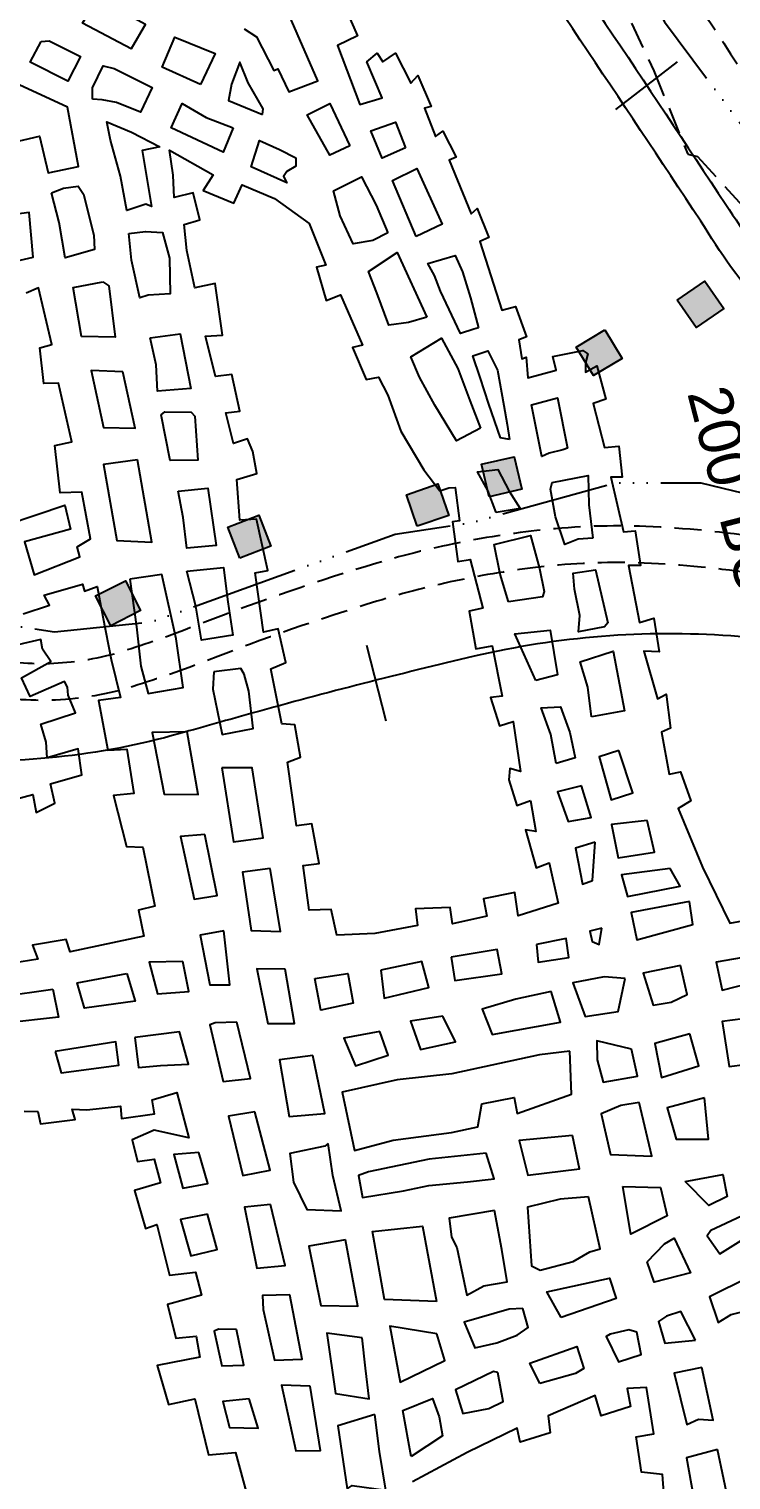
# Model space of a CAD drawing. Header units: inches. Extents: x 10131215 to 10153225, y 3476725 to 3491422.
# Drawn here: x 10146996 to 10147647, y 3486407 to 3487754 of the extents above; entities that cross this region are included whole.
import ezdxf
from ezdxf.enums import TextEntityAlignment as Align

# ---------------------------------------------------------------- set-up
doc = ezdxf.new("R2010")
doc.units = ezdxf.units.IN
doc.header["$LTSCALE"] = 100
doc.header["$MEASUREMENT"] = 0
for name, pattern in [('DASHED2', [0.375, 0.25, -0.125]), ('HIDDEN', [0.375, 0.25, -0.125]), ('STREAM', [1.5, 1, -0.125, 0, -0.125, 0, -0.125, 0, -0.125])]:
    doc.linetypes.add(name, pattern=pattern)
doc.layers.get('0').update_dxf_attribs({"color": 60, "linetype": 'CONTINUOUS'})
for name, color, linetype in [('BUFFER ZONE-200', 200, 'HIDDEN'), ('BUILDINGS', 7, 'CONTINUOUS'), ('MINE WORKINGS-ADJACENT-GREGORY COAL-6690', 251, 'CONTINUOUS'), ('RAILROADS', 30, 'CONTINUOUS'), ('ROADS', 34, 'DASHED2'), ('WATER-SURFACE', 140, 'STREAM')]:
    doc.layers.add(name, color=color, linetype=linetype)
doc.styles.add('BUFFER LABELS', font='ARIAL.TTF', dxfattribs={"height": 40})

# ---------------------------------------------------------------- blocks, each defined once
blk = doc.blocks.new('RRTIC')
blk.add_line((0, -36.2), (0, 36.2))

msp = doc.modelspace()

# ---------------------------------------------------------------- linework, layer by layer
at = {"layer": 'BUFFER ZONE-200'}
msp.add_lwpolyline([(10146765.8, 3488748.5), (10146812.7, 3488696.5), (10146886.9, 3488546.4), (10147059.2, 3488247.6), (10147199.4, 3487987), (10147199.5, 3487987), (10147303.5, 3487982.6), (10147396.7, 3487944.7), (10147472.8, 3487878.1), (10147522.9, 3487827.8), (10147575.6, 3487715.7), (10147607.1, 3487638.2), (10147616.1, 3487636), (10147702.9, 3487541.3), (10147738, 3487413.7), (10147771.7, 3487247.3), (10147801.9, 3487097.9), (10147849.3, 3486988.1), (10147861.4, 3486932.3)], dxfattribs=at)
at = {"layer": 'BUILDINGS'}
for points in [[(10147597.3, 3487502.8), (10147622.8, 3487520.5), (10147640.4, 3487495), (10147614.9, 3487477.4)], [(10147530.1, 3487475.2), (10147546.2, 3487448.7), (10147519.7, 3487432.7), (10147503.7, 3487459.1)], [(10147422.9, 3487320.3), (10147415.9, 3487350.4), (10147446.1, 3487357.4), (10147453.1, 3487327.2)], [(10147356.1, 3487292.8), (10147346.1, 3487322.1), (10147375.4, 3487332.1), (10147385.4, 3487302.8)], [(10147191.7, 3487263.1), (10147180.4, 3487291.9), (10147209.2, 3487303.2), (10147220.5, 3487274.4)], [(10147071.9, 3487200.5), (10147057.9, 3487228.1), (10147085.5, 3487242.1), (10147099.5, 3487214.5)]]:
    msp.add_lwpolyline(points, close=True, dxfattribs=at)
for points in [[(10147622.8, 3487520.5), (10147640.4, 3487495), (10147597.3, 3487502.8), (10147614.9, 3487477.4)], [(10147546.2, 3487448.7), (10147519.7, 3487432.7), (10147530.1, 3487475.2), (10147503.7, 3487459.1)], [(10147415.9, 3487350.4), (10147446.1, 3487357.4), (10147422.9, 3487320.3), (10147453.1, 3487327.2)], [(10147346.1, 3487322.1), (10147375.4, 3487332.1), (10147356.1, 3487292.8), (10147385.4, 3487302.8)], [(10147180.4, 3487291.9), (10147209.2, 3487303.2), (10147191.7, 3487263.1), (10147220.5, 3487274.4)], [(10147057.9, 3487228.1), (10147085.5, 3487242.1), (10147071.9, 3487200.5), (10147099.5, 3487214.5)]]:
    msp.add_solid(points, dxfattribs=at)
at = {"layer": 'MINE WORKINGS-ADJACENT-GREGORY COAL-6690', "flags": 128}
for points in [[(10147104.2, 3487758.9), (10147090.7, 3487736.1), (10147045.8, 3487759.9), (10147059.7, 3487783.5)], [(10147007.5, 3487742.9), (10147014.9, 3487743.3), (10147044, 3487728.8), (10147032.1, 3487706), (10146997.1, 3487723.5)], [(10147155.2, 3487702.9), (10147119.7, 3487719), (10147131.5, 3487746.9), (10147168.8, 3487731.8)], [(10147055.1, 3487689.3), (10147055, 3487699.9), (10147064.9, 3487720.2), (10147075.2, 3487717.9), (10147110.4, 3487700.1), (10147099.4, 3487677.1), (10147077.1, 3487686.1), (10147063.9, 3487688.8)], [(10147212.8, 3487675.2), (10147213.3, 3487680.2), (10147199.4, 3487704.6), (10147191.7, 3487723.6), (10147184, 3487703.3), (10147181.1, 3487688.2)], [(10147185.6, 3487662.7), (10147176.1, 3487640.2), (10147127.8, 3487662.8), (10147138.3, 3487685.2), (10147160.3, 3487672.3)], [(10147293.6, 3487645.9), (10147275, 3487637.4), (10147254.1, 3487674.9), (10147275, 3487685.4)], [(10147117.4, 3487645.1), (10147100.9, 3487641.7), (10147109.8, 3487589.7), (10147104.3, 3487591.8), (10147086.9, 3487585.8), (10147080.8, 3487617.7), (10147071.6, 3487651.2), (10147068.2, 3487668.2), (10147091.2, 3487658.7)], [(10147345.4, 3487644.2), (10147323.7, 3487634.5), (10147313, 3487659.9), (10147335.9, 3487667.9)], [(10147243.7, 3487634.7), (10147243.6, 3487627), (10147235.1, 3487622.2), (10147232.1, 3487617.6), (10147235.2, 3487611.7), (10147202, 3487626.5), (10147209.9, 3487650.9), (10147228.4, 3487642.7)], [(10147461.3, 3487038.1), (10147466.3, 3487009.6), (10147456.6, 3487010.9), (10147466.5, 3486975.7), (10147478.7, 3486980.3), (10147486.8, 3486942.8), (10147449.8, 3486931.3), (10147446.6, 3486952.8), (10147417.6, 3486947.1), (10147420.6, 3486930.9), (10147388.8, 3486923.8), (10147386.8, 3486938.9), (10147354.5, 3486937.8), (10147356.3, 3486922.1), (10147316.8, 3486914.8), (10147281.6, 3486913.3), (10147276.5, 3486937.2), (10147255.8, 3486936.3), (10147250.4, 3486977.9), (10147265.1, 3486979.9), (10147258.4, 3487016.6), (10147244.2, 3487014.7), (10147235.9, 3487073.9), (10147247.9, 3487078.5), (10147242.7, 3487108.6), (10147230.6, 3487109.5), (10147220.4, 3487160.6), (10147234.2, 3487166.5), (10147227.2, 3487197.6), (10147213.5, 3487194.6), (10147205.9, 3487249.6), (10147217.5, 3487251.7), (10147207, 3487299.5), (10147191.7, 3487298.6), (10147188.8, 3487336.1), (10147207.4, 3487341.9), (10147203.8, 3487362.3), (10147198.9, 3487374.1), (10147185.7, 3487369.8), (10147178.6, 3487398.2), (10147191.5, 3487399.6), (10147184.1, 3487433.7), (10147169, 3487431.8), (10147159.8, 3487469.3), (10147175.7, 3487470.1), (10147168.8, 3487518.1), (10147149.8, 3487514.2), (10147142.5, 3487548.9), (10147140.1, 3487573.1), (10147154.4, 3487577.4), (10147148.5, 3487602.5), (10147130.8, 3487597.9), (10147129.7, 3487618.7), (10147126.4, 3487641.9), (10147166.8, 3487619.2), (10147157.6, 3487604.6), (10147186.1, 3487592.7), (10147193.9, 3487609.8), (10147223.7, 3487597.1), (10147256, 3487573.8), (10147271.4, 3487535.1), (10147262.8, 3487533.4), (10147271.8, 3487502.5), (10147284.9, 3487507.7), (10147305.3, 3487460.9), (10147296, 3487458.8), (10147308.9, 3487429.1), (10147320.2, 3487431.2), (10147329, 3487414.6), (10147341, 3487381), (10147362.3, 3487345.2), (10147377, 3487325.7), (10147385.5, 3487328.5), (10147391.4, 3487328.8), (10147395.4, 3487297.8), (10147389, 3487296.9), (10147393.8, 3487260.1), (10147405.2, 3487262), (10147416.9, 3487216.7), (10147404.2, 3487214), (10147410.4, 3487179), (10147425.7, 3487181.7), (10147435.1, 3487135.2), (10147424.1, 3487134), (10147432.5, 3487107.7), (10147445.1, 3487111.6), (10147452.1, 3487065.1), (10147442.1, 3487067.9), (10147441.1, 3487057.5), (10147448.5, 3487033.7)], [(10147355.3, 3487561.7), (10147333.3, 3487613.7), (10147355.7, 3487624.9), (10147379.4, 3487573.4)], [(10147016.9, 3487602.5), (10147028.1, 3487606.8), (10147041.7, 3487608.4), (10147046.7, 3487601.1), (10147056.1, 3487563), (10147056.7, 3487549.8), (10147029.5, 3487541.9), (10147024.2, 3487574.7)], [(10147328.8, 3487565.2), (10147315.1, 3487558.2), (10147296.8, 3487555.1), (10147284.7, 3487581), (10147278.4, 3487604.3), (10147304.6, 3487617.3), (10147318.2, 3487590.9)], [(10147088.6, 3487564.5), (10147104.2, 3487566.6), (10147119.9, 3487565.5), (10147126.4, 3487541.6), (10147127, 3487508.5), (10147106.7, 3487507.3), (10147098.8, 3487505), (10147091.3, 3487539.9)], [(10147365.2, 3487486.8), (10147348.2, 3487481.9), (10147329.8, 3487479.6), (10147318.6, 3487509.5), (10147310.9, 3487529.4), (10147337.5, 3487547)], [(10147413.1, 3487476.9), (10147408.6, 3487475.7), (10147396.4, 3487471.9), (10147377.8, 3487511.2), (10147372.3, 3487525.7), (10147366, 3487536.9), (10147391.5, 3487544.3), (10147398.3, 3487529), (10147405.7, 3487505)], [(10147064.6, 3487519.8), (10147070, 3487515.9), (10147076.1, 3487468.4), (10147044.8, 3487468.9), (10147037.1, 3487514.6)], [(10147108.5, 3487467.8), (10147136.3, 3487471.5), (10147146.2, 3487420.6), (10147115.2, 3487418.2), (10147114.1, 3487442.6)], [(10147414.9, 3487383.9), (10147392.6, 3487372.2), (10147372.4, 3487405.1), (10147358.3, 3487431.2), (10147350.2, 3487450.2), (10147378.6, 3487467.3), (10147393.9, 3487439.4), (10147405.1, 3487409.7)], [(10147441.9, 3487373.4), (10147433.4, 3487374.8), (10147422.5, 3487406.3), (10147414.7, 3487430.9), (10147407.9, 3487450.9), (10147421.6, 3487455.6), (10147430.7, 3487437.8), (10147436.6, 3487404.9), (10147439.6, 3487387.4)], [(10147083, 3487436.1), (10147053.7, 3487437.5), (10147065.2, 3487384.5), (10147094.5, 3487384)], [(10147495.5, 3487365.4), (10147491.2, 3487363.7), (10147478.5, 3487360.7), (10147471.6, 3487357.6), (10147462.1, 3487405.7), (10147486.4, 3487412)], [(10147118.6, 3487396.2), (10147122, 3487398.9), (10147146.4, 3487398.8), (10147149.8, 3487395.1), (10147152.6, 3487354.2), (10147127, 3487353.8)], [(10147096.8, 3487354.5), (10147065.3, 3487350.3), (10147077.6, 3487279.5), (10147109.9, 3487278.1)], [(10147429.4, 3487305.7), (10147421.7, 3487326.1), (10147412.2, 3487343.5), (10147430.8, 3487345.5), (10147441.6, 3487325.5), (10147451.6, 3487309.3)], [(10147518.9, 3487281.7), (10147505.5, 3487280.8), (10147493.2, 3487275.8), (10147484.4, 3487301.6), (10147479.7, 3487327.3), (10147481.2, 3487333.3), (10147514.7, 3487339.8), (10147515.3, 3487312.7)], [(10147134.5, 3487325.3), (10147161.9, 3487328.3), (10147169.8, 3487275), (10147142.4, 3487272.5), (10147139, 3487301)], [(10147440.7, 3487222.6), (10147433.2, 3487248.5), (10147427.6, 3487276), (10147461.1, 3487284.4), (10147469.5, 3487253.7), (10147473.8, 3487232.4), (10147472.5, 3487227.2)], [(10147089.7, 3487243.8), (10147095.8, 3487199.5), (10147099.8, 3487163), (10147106.6, 3487137.7), (10147139.2, 3487143.1), (10147132.5, 3487188.4), (10147119.3, 3487248.1)], [(10147142.6, 3487251), (10147176.5, 3487254.7), (10147180.5, 3487222.7), (10147185.1, 3487191.8), (10147156, 3487187.1), (10147150.8, 3487218.5)], [(10147532.9, 3487203.3), (10147529.9, 3487199.4), (10147505.7, 3487194.8), (10147506.9, 3487210), (10147501.9, 3487234.3), (10147500.9, 3487249.3), (10147521.6, 3487252.4)], [(10147466.2, 3487149.5), (10147446.8, 3487192.9), (10147479.4, 3487196.4), (10147486.4, 3487154.9)], [(10147517.7, 3487115.9), (10147514.5, 3487143.4), (10147507.3, 3487167.1), (10147537.8, 3487176.9), (10147548.3, 3487121.6)], [(10147167.4, 3487157.8), (10147166.6, 3487141.5), (10147175.3, 3487099.4), (10147203.9, 3487105.1), (10147200, 3487139.6), (10147195.6, 3487155.5), (10147192.6, 3487160.8)], [(10147485.1, 3487072.6), (10147480.2, 3487099.4), (10147471.2, 3487124.3), (10147489.2, 3487125.3), (10147497.6, 3487101.4), (10147502.8, 3487077.8)], [(10147142.7, 3487102), (10147110.2, 3487101.3), (10147121.6, 3487044), (10147153, 3487043.9)], [(10147543.3, 3487084.8), (10147525, 3487078.7), (10147536, 3487038.8), (10147556.3, 3487045.4)], [(10147174.8, 3487068.5), (10147185.8, 3487000), (10147213.4, 3487003.7), (10147203.1, 3487068.6)], [(10147508.5, 3487051.8), (10147486.2, 3487046.4), (10147496.3, 3487018.9), (10147517.4, 3487022.4)], [(10147569.5, 3487019.7), (10147536.5, 3487016.1), (10147542.4, 3486985.1), (10147576.4, 3486990.4)], [(10147159.2, 3487006.6), (10147136.7, 3487004.8), (10147149.4, 3486946.7), (10147170.7, 3486950.1)], [(10147521.1, 3486999.6), (10147503, 3486993.9), (10147509.6, 3486960.5), (10147518.6, 3486964)], [(10147219.9, 3486975), (10147194.2, 3486971.8), (10147202.3, 3486917.7), (10147229.3, 3486916.7)], [(10147590.7, 3486975.2), (10147545.7, 3486969.2), (10147551.1, 3486949.2), (10147600.1, 3486958.6)], [(10147608.7, 3486944.5), (10147554.6, 3486934.3), (10147559.9, 3486908.9), (10147611.7, 3486923)], [(10147527.3, 3486919.8), (10147516.2, 3486916.9), (10147518.5, 3486907.3), (10147525, 3486904.5)], [(10147176.7, 3486917.4), (10147154.9, 3486913.3), (10147163.8, 3486867.1), (10147182.3, 3486867)], [(10147466.8, 3486904.5), (10147468.3, 3486888.3), (10147496.7, 3486892.5), (10147494.3, 3486910.3)], [(10147387.7, 3486892.7), (10147391.2, 3486871.1), (10147434.8, 3486877.3), (10147430.2, 3486899.8)], [(10147138.7, 3486888.8), (10147107.5, 3486888.2), (10147115.4, 3486858.9), (10147144.4, 3486860.8)], [(10147233.7, 3486881.8), (10147207.5, 3486882), (10147217.6, 3486831.1), (10147242.3, 3486831.1)], [(10147322.4, 3486880.6), (10147325.6, 3486854.8), (10147366.9, 3486864.8), (10147360.3, 3486888.9)], [(10147600.3, 3486885.1), (10147565.8, 3486878.1), (10147574.9, 3486848.3), (10147591.8, 3486851.2), (10147606.7, 3486858.1)], [(10147086.7, 3486877.7), (10147094.5, 3486852), (10147047.6, 3486845.5), (10147040.8, 3486869)], [(10147261.1, 3486872.9), (10147291.7, 3486877.8), (10147296.8, 3486850), (10147266.8, 3486843.5)], [(10147548.9, 3486873), (10147529.5, 3486874.7), (10147500.4, 3486869.1), (10147512, 3486837.7), (10147542.7, 3486842.3)], [(10147018.2, 3486863), (10147023.5, 3486837.1), (10146973.8, 3486831.7), (10146970.3, 3486856.4)], [(10147480.4, 3486860.8), (10147447.5, 3486853.8), (10147416.3, 3486844.7), (10147425.6, 3486820.9), (10147489.2, 3486832.4)], [(10147189, 3486832.6), (10147168.7, 3486831.8), (10147163.9, 3486830), (10147176.3, 3486777.3), (10147201.6, 3486780.2)], [(10147380, 3486838), (10147349.8, 3486833.4), (10147359.2, 3486807), (10147391.8, 3486814.3)], [(10147020.3, 3486805.2), (10147026, 3486785.6), (10147079.5, 3486792.6), (10147076.5, 3486814.1)], [(10147094.4, 3486818.1), (10147097.8, 3486790.5), (10147117.9, 3486792.2), (10147144.1, 3486793.6), (10147135.6, 3486823.6)], [(10147321.4, 3486823.9), (10147288.1, 3486817.5), (10147299, 3486792), (10147329.3, 3486801.7)], [(10147554.9, 3486807.3), (10147522.7, 3486815.3), (10147523.2, 3486797.6), (10147528.7, 3486776.7), (10147560.4, 3486782.4)], [(10147608.9, 3486821.8), (10147576.7, 3486812.7), (10147582.7, 3486781.1), (10147617.5, 3486791.9)], [(10147259.5, 3486801.4), (10147228.4, 3486797.4), (10147237.4, 3486744.9), (10147270.5, 3486747.6)], [(10147497.7, 3486805.6), (10147469.7, 3486802.1), (10147388.4, 3486784.6), (10147337.7, 3486779.1), (10147286.4, 3486767.4), (10147298.1, 3486713.5), (10147333.8, 3486723), (10147388.1, 3486730), (10147412.5, 3486735.4), (10147416, 3486756.7), (10147446, 3486762.7), (10147449, 3486747.7), (10147499.4, 3486765.5)], [(10147562.1, 3486757.9), (10147544.9, 3486755.1), (10147526.7, 3486747.4), (10147535.3, 3486709.6), (10147573.7, 3486708.1)], [(10147622.6, 3486762.2), (10147588.1, 3486752.9), (10147596.2, 3486723.8), (10147626.3, 3486723.8)], [(10147205.6, 3486749.1), (10147181, 3486745.2), (10147194.3, 3486690.2), (10147219.8, 3486695.2)], [(10147273.7, 3486719.9), (10147270.6, 3486717.4), (10147238.1, 3486710.6), (10147241.4, 3486683.9), (10147253.9, 3486658.5), (10147285.7, 3486657.3), (10147277.9, 3486690)], [(10147500.3, 3486727.2), (10147450.7, 3486722.5), (10147458.7, 3486690.4), (10147506.8, 3486696.3)], [(10147153.6, 3486711.4), (10147130.3, 3486709.6), (10147138.7, 3486678.5), (10147161.9, 3486682.8)], [(10147420.1, 3486711), (10147367.3, 3486705.4), (10147311, 3486693.7), (10147301.6, 3486690.1), (10147305.5, 3486669.8), (10147343.5, 3486675.8), (10147367, 3486681), (10147402.9, 3486684.3), (10147427.4, 3486687.1)], [(10147604.7, 3486684.5), (10147639.7, 3486691.1), (10147643.7, 3486670.5), (10147626.6, 3486662.4)], [(10147546.8, 3486680), (10147581.7, 3486678.9), (10147588.1, 3486652.6), (10147554.3, 3486635.7)], [(10147220.2, 3486663.1), (10147195.9, 3486660.8), (10147207.4, 3486604.2), (10147233.6, 3486606.5)], [(10147514.9, 3486670.4), (10147488.7, 3486668.3), (10147458.5, 3486660.7), (10147462.3, 3486606.4), (10147470.1, 3486602.3), (10147500.9, 3486610.2), (10147516.3, 3486619.3), (10147526, 3486622.1)], [(10147680.9, 3486663.4), (10147628.5, 3486639.1), (10147625.2, 3486634), (10147636.8, 3486617.4), (10147685.4, 3486647.6)], [(10147161.5, 3486654.1), (10147136.5, 3486649.2), (10147146.3, 3486615.7), (10147170.7, 3486621.5)], [(10147427.8, 3486657.8), (10147385.7, 3486650.6), (10147388.1, 3486632.8), (10147392.9, 3486623.4), (10147402.2, 3486579.1), (10147418, 3486587.7), (10147439.5, 3486591.4), (10147434.6, 3486621.3)], [(10147374, 3486573.2), (10147325.9, 3486574.9), (10147314.6, 3486638.3), (10147361, 3486643)], [(10147289.6, 3486630.5), (10147255.7, 3486624.6), (10147266.9, 3486569.6), (10147301, 3486568.9)], [(10147569.5, 3486610.1), (10147585.6, 3486626.6), (10147594.6, 3486631.9), (10147609.5, 3486599.9), (10147575.9, 3486591.2)], [(10147663.9, 3486595.9), (10147627.2, 3486577.5), (10147635.2, 3486553.7), (10147647.3, 3486561.2), (10147679.2, 3486569.3)], [(10147489.6, 3486558.4), (10147476.4, 3486582.1), (10147534.4, 3486594.7), (10147540.6, 3486575.9)], [(10147238.1, 3486579.3), (10147212.7, 3486578.8), (10147213.2, 3486565.6), (10147223.8, 3486518.6), (10147249.5, 3486519.8)], [(10147454.1, 3486566.6), (10147441.5, 3486566.2), (10147399.6, 3486554), (10147409.7, 3486530.1), (10147430, 3486534.9), (10147449, 3486542), (10147459.1, 3486549)], [(10147614.3, 3486537.3), (10147600.8, 3486563.8), (10147587.5, 3486559.7), (10147580.1, 3486554.6), (10147585.8, 3486534.5)], [(10147188.4, 3486547.2), (10147171.9, 3486547.6), (10147167.8, 3486545.6), (10147175, 3486513.5), (10147195.3, 3486514.2)], [(10147305.2, 3486539.3), (10147272.2, 3486543.8), (10147280.5, 3486487.7), (10147311.5, 3486482.9), (10147308.3, 3486511.2)], [(10147374.5, 3486543.2), (10147330.7, 3486550.2), (10147340.5, 3486498.2), (10147381.9, 3486518.4)], [(10147559.9, 3486544.7), (10147552.3, 3486547), (10147535.1, 3486542.7), (10147531.3, 3486540.7), (10147543, 3486517.3), (10147563.8, 3486524.1)], [(10147470, 3486497.1), (10147460.6, 3486515.8), (10147504.2, 3486531.5), (10147510.6, 3486511.1), (10147503.1, 3486506.3)], [(10147430.9, 3486507.2), (10147427, 3486508.3), (10147391.6, 3486491.2), (10147398.4, 3486469.3), (10147422.5, 3486473.9), (10147436, 3486480.5)], [(10147620.1, 3486511.8), (10147594.5, 3486506.8), (10147606.1, 3486459.1), (10147617.1, 3486463.9), (10147630.7, 3486462.9)], [(10147257, 3486494.5), (10147230.3, 3486495.6), (10147243.6, 3486434.6), (10147266.6, 3486435)], [(10147200.2, 3486482.9), (10147176, 3486480.4), (10147181.9, 3486456.3), (10147208.5, 3486455.6)], [(10147350.5, 3486429.2), (10147342.9, 3486471.9), (10147370.3, 3486483.2), (10147376.5, 3486466), (10147379.7, 3486448.4)], [(10147317, 3486468.2), (10147282.6, 3486457.8), (10147291.2, 3486399.4), (10147295.8, 3486402.3), (10147326.9, 3486398.1), (10147321.2, 3486433.9)], [(10147634.8, 3486435.8), (10147605.8, 3486428.1), (10147614.7, 3486379.7), (10147646.5, 3486380.2)]]:
    msp.add_lwpolyline(points, close=True, dxfattribs=at)
for points in [[(10147195.6, 3487754.5), (10147207, 3487747.2), (10147223.1, 3487715.9), (10147226.8, 3487717.5), (10147237, 3487696.2), (10147264.1, 3487706.3), (10147235.3, 3487772.3)], [(10147290.3, 3487772), (10147300.9, 3487748), (10147282.1, 3487739), (10147302.8, 3487684.2), (10147323.6, 3487690.5), (10147309.4, 3487724), (10147319.1, 3487731.9), (10147324.2, 3487724.1), (10147336, 3487732.1), (10147350.3, 3487704), (10147356.7, 3487711.3), (10147369.2, 3487682.6), (10147363, 3487680.8), (10147373.2, 3487654.6), (10147380, 3487659.6), (10147392.3, 3487635.5), (10147385.8, 3487632.7), (10147406.2, 3487582.9), (10147411.7, 3487587.9), (10147422.6, 3487560.8), (10147414.2, 3487557.3), (10147434.8, 3487493.3), (10147447.2, 3487496.9), (10147457.6, 3487468.8), (10147450.5, 3487466), (10147453.2, 3487448.3), (10147457.1, 3487449.8), (10147458.7, 3487430.6), (10147484.9, 3487437.8), (10147481.8, 3487450.5), (10147509.7, 3487456.1), (10147514.4, 3487452.8), (10147512.1, 3487444.6), (10147512.3, 3487436), (10147522.9, 3487441.7), (10147531.1, 3487410.7), (10147519.5, 3487406.9), (10147529.9, 3487365.8), (10147543.3, 3487367.3), (10147546.2, 3487338.4), (10147535.8, 3487338.3), (10147547.4, 3487287.8), (10147558.3, 3487288.5), (10147563.3, 3487256.4), (10147552.2, 3487256.4), (10147562.4, 3487203.6), (10147575.7, 3487207.6), (10147580.7, 3487176.3), (10147566.3, 3487176.9), (10147578.9, 3487132.5), (10147587.2, 3487137), (10147591.2, 3487105.5), (10147582.8, 3487101.8), (10147589.7, 3487062.8), (10147600.3, 3487064.8), (10147609.9, 3487037.8), (10147598.1, 3487030.7), (10147620.9, 3486976.5), (10147646, 3486924.5), (10147658, 3486926.6)], [(10146967.1, 3487646.1), (10147005.8, 3487654.8), (10147013.8, 3487620.8), (10147042, 3487626.8), (10147031.7, 3487681.8), (10146987.1, 3487702.5)], [(10146987.8, 3487539.9), (10147000, 3487542.7), (10146996.3, 3487584.2), (10146979.7, 3487581.8)], [(10146948.4, 3487285.2), (10147029.4, 3487312.3), (10147034.7, 3487290.1), (10146992, 3487278.4), (10147000.8, 3487247.7), (10147043.1, 3487264.3), (10147040.9, 3487273.8), (10147053.2, 3487281.1), (10147045.1, 3487324.6), (10147025, 3487324), (10147019.9, 3487367.7), (10147035.7, 3487371.1), (10147023.5, 3487425.6), (10147009.7, 3487425.4), (10147006, 3487458.5), (10147017.3, 3487461.7), (10147004.9, 3487514.2), (10146993.4, 3487509.3)], [(10146990.7, 3487211.5), (10147015.2, 3487219.6), (10147010, 3487228.9), (10147045.8, 3487239), (10147047.5, 3487232.7), (10147059.3, 3487236.8), (10147064.7, 3487208.9), (10147072.3, 3487169.2), (10147080.9, 3487133.8), (10147060.5, 3487131.2), (10147069.2, 3487085.1), (10147086.7, 3487085.9), (10147093.4, 3487044.6), (10147074.5, 3487043), (10147086.5, 3486995.4), (10147101.6, 3486994.8), (10147112.8, 3486940.1), (10147097.5, 3486936.4), (10147102.6, 3486912.4), (10147034.4, 3486897.9), (10147030.5, 3486909.1), (10146999.3, 3486904), (10147004.4, 3486890.9), (10146957.6, 3486883.5)], [(10146954.6, 3487031.8), (10146999.7, 3487043.7), (10147002.6, 3487027.2), (10147020.2, 3487035.8), (10147016.1, 3487053.6), (10147045, 3487062), (10147041.6, 3487086.2), (10147013, 3487078), (10147012.1, 3487092.3), (10147007.2, 3487109.2), (10147039.2, 3487119.7), (10147032.3, 3487135.9), (10147031.9, 3487143.6), (10147028.9, 3487148.6), (10146997.1, 3487134.7), (10146989.2, 3487152.1), (10147016.4, 3487167.2), (10147008.7, 3487178.7), (10147007.1, 3487187.8), (10146973.8, 3487179.9)], [(10147665.7, 3486893.9), (10147633.3, 3486888.3), (10147639, 3486862.3), (10147664.3, 3486868.7)], [(10147677.3, 3486838), (10147639.1, 3486833.2), (10147645.5, 3486791.3), (10147660.1, 3486793.3)], [(10146991.7, 3486749.9), (10147004.3, 3486749.4), (10147006.6, 3486738), (10147038.9, 3486742.2), (10147036, 3486751.6), (10147049.6, 3486751.2), (10147081, 3486754.4), (10147081.9, 3486743.1), (10147112.6, 3486747.3), (10147110.2, 3486760.5), (10147133.1, 3486767.1), (10147144.4, 3486725), (10147112.2, 3486732.2), (10147091.8, 3486723.1), (10147096.8, 3486703.2), (10147112.2, 3486705.4), (10147118, 3486683.4), (10147094, 3486676.3), (10147104.2, 3486640.9), (10147114.6, 3486644.8), (10147126.4, 3486597.7), (10147150.6, 3486600.5), (10147156.1, 3486579), (10147124.4, 3486570.4), (10147132.3, 3486539.1), (10147151.1, 3486540.9), (10147154.6, 3486521.5), (10147115.1, 3486513.8), (10147125.4, 3486477.7), (10147149.9, 3486482.8), (10147162.5, 3486430.7), (10147187.6, 3486433), (10147198.9, 3486392)], [(10147586.8, 3486371.1), (10147583.6, 3486412.7), (10147564.3, 3486414.7), (10147559.1, 3486447.4), (10147575.6, 3486450.2), (10147568.7, 3486493.3), (10147551, 3486492.5), (10147553.9, 3486475.7), (10147526.8, 3486467), (10147521.2, 3486486), (10147477.6, 3486467), (10147479.6, 3486451.3), (10147451.8, 3486442.6), (10147449, 3486455.5), (10147402.5, 3486433), (10147351.9, 3486405.7)]]:
    msp.add_lwpolyline(points, dxfattribs=at)
at = {"layer": 'RAILROADS', "flags": 128}
for points in [[(10147753.1, 3487418.5, -0.079935), (10147619.1, 3487576.2, 0.003497), (10147394.6, 3487911.1, -0.005616), (10147191.9, 3488216.3, 0.010637), (10147003.5, 3488493.8, -0.036334), (10146819.9, 3488755.2, -0.007526), (10146693.4, 3488954.4, -0.001028), (10146573.6, 3489136.7, -0.049515), (10146479.1, 3489359.5, -0.021496), (10146457.3, 3489444.2, -0.011462), (10146417.2, 3489617.8, 0.004356), (10146334.8, 3489935.2, 0.018403), (10146234.8, 3490268.3, 0.003086), (10146217.9, 3490316.8, -0.076535), (10146209.2, 3490358.3, 0.000455), (10146205.1, 3490432.2, 0.376362)], [(10146853.3, 3488765.1, 0.01074), (10147026.3, 3488510.1, -0.010637), (10147215.4, 3488231.5, 0.005616), (10147417.7, 3487926.9, -0.003497), (10147642.4, 3487591.6, -0.003235), (10147692.5, 3487514.7), (10147704.5, 3487495.8, -0.006115), (10147796, 3487348.3, 0.011032), (10147979.2, 3487059.4, 0.006264), (10148109, 3486869.5, -0.083926), (10148217.6, 3486641.7), (10148223.1, 3486621), (10148228.2, 3486600.1, -0.008212), (10148233.2, 3486575.8, 0.021079), (10148302.6, 3486279.7, -0.032952)], [(10148074.5, 3486919, 0.103463), (10147850.3, 3487126.7, 0.117732), (10147647, 3487191, 0.075684), (10147408.9, 3487172.1, 0.010446), (10147203.9, 3487119.5, 0.000886), (10147136, 3487100.4, -0.08652), (10146905.3, 3487076.5, -0.008068), (10146469.6, 3487114, -0.029042), (10146341.5, 3487134.7, 0.059499), (10146070.9, 3487161.6, 0.001622), (10145757.4, 3487154.4, 0.035938), (10145479.3, 3487127.1, 0.005635), (10145044.9, 3487047.4, -0.001055), (10144805.3, 3487001.2, 0.010691), (10144674.6, 3486973.4, -0.048957), (10144368.4, 3486932.4, -0.005685), (10144233, 3486929.1, -0.08839), (10143986, 3486970, -0.007013), (10143740.1, 3487061, 0.030246), (10143438.4, 3487132.2, -0.013633), (10143137.7, 3487192.7, -0.023386), (10142874.2, 3487266.4, -0.037976), (10142540.8, 3487386.1)]]:
    msp.add_lwpolyline(points, format="xyb", dxfattribs=at)
at = {"layer": 'ROADS', "flags": 128}
for points in [[(10146356.8, 3490467.7, -0.017897), (10146396.7, 3490388.1, -0.051209), (10146418.5, 3490323.7, -0.019144), (10146450.7, 3490152.2, 0.020558), (10146488.3, 3489955.8, 0.004857), (10146501.1, 3489903.3, 0.036886), (10146541.5, 3489782.6, -0.011352), (10146593.8, 3489649.1, 0.002267), (10146654.8, 3489485.1, 0.013302), (10146739.8, 3489276.4, -0.018094), (10146770.5, 3489198.9, 0.052787), (10146833.2, 3489067.9, -0.010735), (10146908.7, 3488939.2, 0.014191), (10147004.7, 3488778.1, -0.006753), (10147094.8, 3488631.7, 0.010142), (10147158, 3488530.8, -0.023931), (10147193.8, 3488469.8, 0.025111), (10147214.7, 3488434.4, -0.02511), (10147301.8, 3488287, 0.009465), (10147384, 3488137.4, 0.012128), (10147478.5, 3487981.8, -0.00643), (10147523.9, 3487908.9, 0.030965), (10147609.3, 3487785.7, -0.027215), (10147640.6, 3487741.2, 0.026101), (10147693.6, 3487665.5, -0.018095), (10147765.9, 3487565.9, 0.016998), (10147859.9, 3487435.6, -0.025497), (10147903.4, 3487373, -0.182109), (10147921.4, 3487282.9, -0.003062), (10147918, 3487262.7)], [(10147921.7, 3487228.9, -0.052248), (10147769.2, 3487233.8, -0.00487), (10147671.8, 3487248.3, 0.029064), (10147566.8, 3487258.6, 0.036796), (10147476, 3487255.6, 0.048323), (10147318.8, 3487223.2, 0.017862), (10147161.6, 3487168.3, -0.017304), (10147092.6, 3487144.1, -0.1295), (10146948, 3487137.6, 0.010511), (10146854.8, 3487155.7, 0.027009), (10146695.8, 3487174.4, -0.000314), (10146496.1, 3487187.2, -0.050521), (10146333.7, 3487214.2, -0.005201), (10146277.9, 3487230.1, 0.055123), (10146178.6, 3487247.8, 0.040984), (10146123.9, 3487247, 0.023684), (10146001, 3487229.1, -0.001388), (10145873.8, 3487204.7, -0.033819), (10145786.2, 3487194.2, -0.013702), (10145638.6, 3487190.7, 0.039167), (10145462.7, 3487177.6, 0.009263), (10145395.3, 3487165.9, 0.008881), (10145314.9, 3487148.9, -0.006303), (10145125.3, 3487107.9, -0.041715), (10144946.5, 3487087.2, -0.006071), (10144807.8, 3487084.5, 0.009809), (10144617.5, 3487079.4, 0.005338), (10144510.8, 3487073.2, 0.004625), (10144402.1, 3487064.8, -0.000212), (10144333.8, 3487058.9, -0.041385), (10144192.2, 3487058.5, 0.004108), (10144122.6, 3487063.5, -0.048369), (10143986.7, 3487085.5, -0.000669), (10143932.1, 3487099.9, -0.061607), (10143841.3, 3487136.5, 0.010843), (10143751.9, 3487183.5, 0.120389), (10143669.6, 3487202.1, 0.049935), (10143599.4, 3487193.9, -0.060636), (10143499.3, 3487184.3, -0.066986), (10143388.4, 3487202.1, 0.00875), (10143242, 3487243.6, -0.008133), (10143050.1, 3487297.6, -0.004885), (10142917.5, 3487338.7, -0.041415), (10142818.7, 3487379.7, -0.079673), (10142771.9, 3487414.2, -0.086698)], [(10147918, 3487262.7, -0.051789), (10147773.8, 3487267.5, -0.00487), (10147677.1, 3487281.8, 0.029064), (10147568.2, 3487292.6, 0.036796), (10147472.4, 3487289.4, 0.048323), (10147308.7, 3487255.6, 0.017862), (10147149.3, 3487200, -0.017304), (10147082.4, 3487176.5, -0.1295), (10146955.2, 3487170.8, 0.010511), (10146860.5, 3487189.3, 0.027009), (10146697.9, 3487208.4, -0.000314), (10146498.2, 3487221.1, -0.047799), (10146350.8, 3487244.9, -0.005201)]]:
    msp.add_lwpolyline(points, format="xyb", dxfattribs=at)
at = {"layer": 'WATER-SURFACE', "flags": 128}
for points in [[(10146267.4, 3490467.7), (10146297.2, 3490411.7), (10146356.8, 3490242.6), (10146446.6, 3489831.2), (10146459.4, 3489795.3), (10146512.5, 3489601.6), (10146561.5, 3489503.3), (10146701.4, 3489173.9), (10146737.6, 3489111.5), (10146779.1, 3489053.8), (10146837.5, 3488945), (10146911.1, 3488840.2), (10146964.5, 3488731.6), (10147024.1, 3488642.7), (10147046.3, 3488596.3), (10147143.6, 3488470), (10147344, 3488146.8), (10147432, 3488031.1), (10147509.4, 3487906.1), (10147585.6, 3487761), (10147901.5, 3487337.1), (10148002.7, 3487299.1), (10148093.8, 3487233.4), (10148205.5, 3487096.1), (10148228, 3487054.7), (10148377.2, 3486714.7), (10148430.9, 3486530.9), (10148456.6, 3486298.8), (10148458.2, 3486163.4), (10148474.8, 3486027.1), (10148483.3, 3485841.2), (10148503.3, 3485759.8), (10148563.9, 3485605.7), (10148681.3, 3485317.8), (10148748.7, 3485193.3), (10148939, 3484951), (10149196.1, 3484654.5), (10149232.6, 3484597.1), (10149272.5, 3484514.4), (10149274.4, 3484464.2), (10149301.3, 3484332.2), (10149346.3, 3484251.6)], [(10140475.9, 3489094.7), (10140523.5, 3489054.6), (10140538.6, 3489027.2), (10140570.2, 3488914.8), (10140636.5, 3488839.7), (10140743.7, 3488807.5), (10140856.6, 3488770.4), (10140939.3, 3488683.3), (10140973.2, 3488661.1), (10141002.9, 3488637.1), (10141088.2, 3488465.3), (10141134.4, 3488402.3), (10141177.4, 3488369.6), (10141289.1, 3488312.5), (10141409.5, 3488234.9), (10141605.4, 3488082.4), (10141723, 3487959.9), (10141770.8, 3487921.8), (10141836.3, 3487847.6), (10141886.9, 3487774.3), (10141934.9, 3487741.2), (10141969.2, 3487729.1), (10142114.5, 3487730.1), (10142163.2, 3487707), (10142230.3, 3487657.7), (10142322.3, 3487606.9), (10142385.9, 3487582.9), (10142480.4, 3487572), (10142522.8, 3487529.3), (10142550, 3487482.5), (10142575.3, 3487405.8), (10142594, 3487384.6), (10142642.7, 3487361.5), (10142672.3, 3487354.7), (10142687.6, 3487358.7), (10142765.5, 3487404), (10142791, 3487412.4), (10142821, 3487410.6), (10142956.4, 3487332), (10142986.6, 3487335.1), (10143028.1, 3487357.6), (10143068, 3487355.1), (10143175.9, 3487318.4), (10143324, 3487284.1), (10143416.6, 3487243.3), (10143501.5, 3487238), (10143618.7, 3487270.8), (10143713.8, 3487269.9), (10143816.7, 3487233.5), (10143923.1, 3487171.7), (10143987, 3487152.7), (10144051.5, 3487143.7), (10144100.5, 3487125.6), (10144210.3, 3487118.8), (10144250.5, 3487121.3), (10144311.9, 3487142.6), (10144386.7, 3487137.9), (10144420.4, 3487115.8), (10144520, 3487024.4), (10144624.4, 3487012.9), (10144867, 3487048), (10144948.7, 3487073), (10145023.8, 3487073.3), (10145119.8, 3487087.4), (10145171.3, 3487109.2), (10145208.4, 3487142), (10145225.5, 3487176), (10145284.1, 3487232.5), (10145309.9, 3487245.9), (10145386, 3487261.3), (10145536.3, 3487261.9), (10145602.1, 3487272.9), (10145721.8, 3487265.5), (10145817.6, 3487274.5), (10145917.6, 3487273.3), (10146043.6, 3487285.6), (10146165.5, 3487313.1), (10146276.2, 3487321.2), (10146564.9, 3487293.3), (10146692.5, 3487250.3), (10146876.5, 3487228.8), (10146960.1, 3487203.6), (10147019.6, 3487194.9), (10147110.4, 3487204.3), (10147335.7, 3487285.5), (10147406.5, 3487296.1), (10147539, 3487333), (10147619.2, 3487333), (10147732.7, 3487305.9), (10147812.5, 3487300.9), (10147863.3, 3487312.8), (10147901.5, 3487337.1)]]:
    msp.add_lwpolyline(points, dxfattribs=at)

# ---------------------------------------------------------------- block references
at = {"layer": 'RAILROADS', "xscale": 1.000028516851045, "yscale": 1.000028516851045, "zscale": 1.000028516851045}
for p, rotation in [((10147569, 3487701.7), 307.6954614257381), ((10147318.3, 3487147), 14.39802198199379)]:
    msp.add_blockref('RRTIC', p, dxfattribs=dict(at, rotation=rotation))

# ---------------------------------------------------------------- texts
at = {"layer": 'BUFFER ZONE-200', "style": 'BUFFER LABELS'}
msp.add_text("200' BUFFER", height=40.001, rotation=284.4176, dxfattribs=at).set_placement((10147668.5, 3487255.5), align=Align.MIDDLE)

doc.saveas('drawing.dxf')
